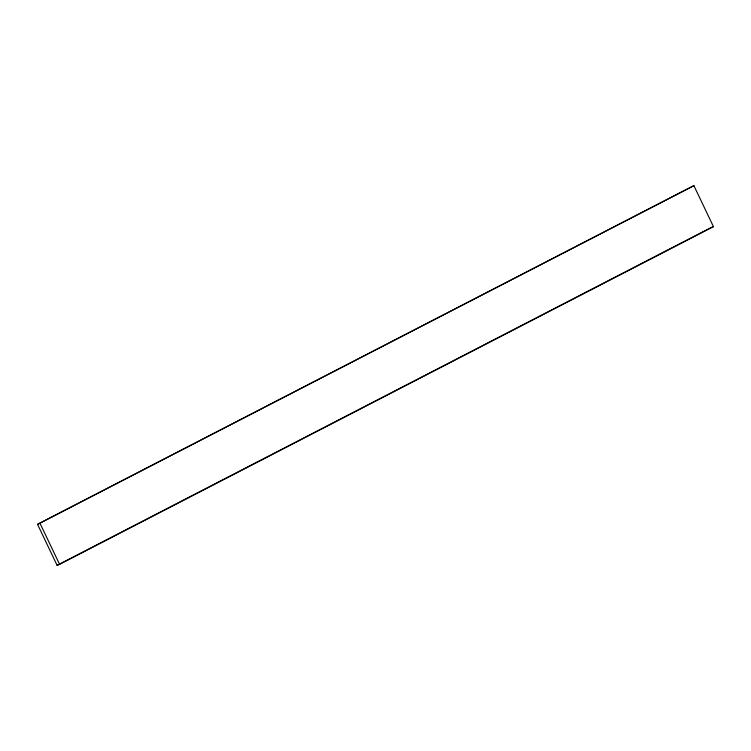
<?xml version="1.0" encoding="UTF-8"?>
<svg xmlns="http://www.w3.org/2000/svg" width="751" height="751" viewBox="0 0 751 751"><rect width="100%" height="100%" fill="white"/><g stroke="black" fill="none" stroke-linecap="round" stroke-linejoin="round"><path stroke-width="1.13" d="M37.55 524.358L693.896 185.647L713.45 226.642L59.582 564.348L57.104 565.353L37.55 524.358L693.896 185.647M57.104 565.353L709.93 228.182M710.972 227.647L713.45 226.642M40.028 523.353L59.582 564.348"/></g></svg>
